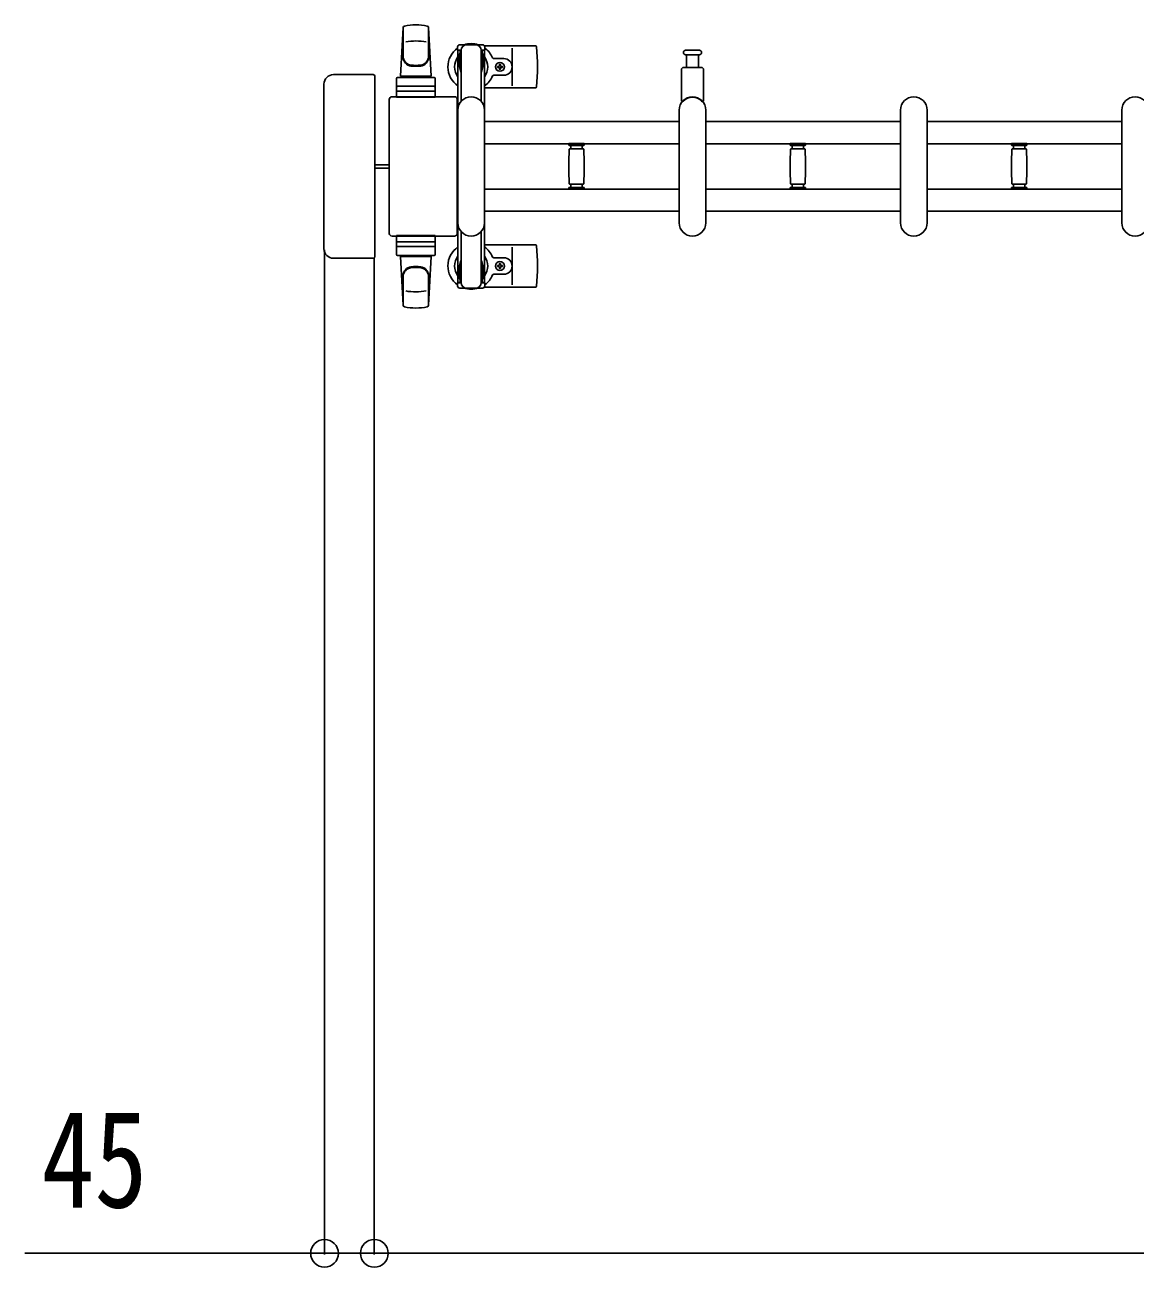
# Model space of a CAD drawing. Units: millimetres, scale not verified. Extents: x -16832 to 16820, y -11880 to 11880.
# Drawn here: x -3291 to -2287, y -6271 to -5148 of the extents above; entities that cross this region are included whole.
import ezdxf
from ezdxf.enums import TextEntityAlignment as Align

# ---------------------------------------------------------------- set-up
doc = ezdxf.new("R2010")
doc.units = ezdxf.units.MM
doc.header["$LTSCALE"] = 50
for name, color, linetype in [('0-3_YKK_13', 4, 'Continuous'), ('0-4_YKK_A1', 4, 'Continuous'), ('0-5_YKK_D', 6, 'Continuous')]:
    doc.layers.add(name, color=color, linetype=linetype)
doc.styles.add('ＭＳ ゴシック', font='')
doc.styles.get('ＭＳ ゴシック').set_extended_font_data('MS Gothic')

msp = doc.modelspace()

# ---------------------------------------------------------------- linework, layer by layer
at = {"layer": '0-3_YKK_13'}
for p, q in [((-2951.42, -5194.5), (-2948.98, -5150.47)), ((-2948.92, -5150.89), (-2948.92, -5176.63)), ((-2925.92, -5150.12), (-2925.92, -5177.31)), ((-2923.42, -5194.5), (-2925.86, -5150.47)), ((-2898.22, -5174.3), (-2897.42, -5174.3)), ((-2898.22, -5184.82), (-2898.22, -5174.3)), ((-2877.12, -5166), (-2897.72, -5166)), ((-2897.42, -5187.8), (-2897.42, -5170.8)), ((-2896.42, -5217.06), (-2896.42, -5171)), ((-2878.42, -5170.8), (-2875.12, -5170.8)), ((-2878.42, -5217.06), (-2878.42, -5171)), ((-2877.42, -5187.8), (-2877.42, -5170.8)), ((-2876.62, -5174.3), (-2877.42, -5174.3)), ((-2876.62, -5184.82), (-2876.62, -5174.3)), ((-2875.39, -5167), (-2829.32, -5167)), ((-2875.12, -5170.8), (-2875.12, -5168)), ((-2850.42, -5203), (-2850.42, -5169)), ((-2693.67, -5175), (-2681.17, -5175)), ((-2692.92, -5186.5), (-2692.92, -5175)), ((-2681.92, -5175), (-2681.92, -5186.5)), ((-2896.61, -5190.8), (-2898.22, -5184.82)), ((-2878.22, -5190.8), (-2876.62, -5184.82)), ((-2867.13, -5178.5), (-2857.92, -5178.5)), ((-2862.74, -5185.56), (-2863.62, -5185.56)), ((-2860.1, -5186.44), (-2859.22, -5186.44)), ((-2695.42, -5186.5), (-2679.42, -5186.5)), ((-2975.92, -5193), (-3011.93, -5193)), ((-3011.93, -5193), (-3011.93, -5193)), ((-2975.92, -5193), (-2975.92, -5193)), ((-2974.42, -5357.5), (-2974.42, -5194.5)), ((-2974.42, -5194.5), (-2974.42, -5194.5)), ((-2954.92, -5213.5), (-2954.92, -5196.5)), ((-2920.92, -5195.5), (-2953.92, -5195.5)), ((-2951.42, -5194.5), (-2923.42, -5194.5)), ((-2950.42, -5195.5), (-2950.42, -5194.5)), ((-2950.42, -5194.5), (-2924.42, -5194.5)), ((-2950.42, -5195.5), (-2948.02, -5195.5)), ((-2926.82, -5195.5), (-2924.42, -5195.5)), ((-2924.42, -5195.5), (-2924.42, -5194.5)), ((-2919.92, -5213.5), (-2919.92, -5196.5)), ((-2896.61, -5190.8), (-2896.42, -5190.8)), ((-2878.22, -5190.8), (-2878.42, -5190.8)), ((-2867.13, -5193.5), (-2857.92, -5193.5)), ((-2697.42, -5216.33), (-2697.42, -5188.5)), ((-2677.42, -5188.5), (-2677.42, -5216.33)), ((-3020.42, -5201.49), (-3020.42, -5350.52)), ((-3020.42, -5201.49), (-3020.42, -5201.49)), ((-2953.98, -5208), (-2920.81, -5208)), ((-2920.92, -5203.5), (-2953.92, -5203.5)), ((-2875.42, -5205), (-2829.32, -5205)), ((-2961.42, -5215.5), (-2961.42, -5336.51)), ((-2961.42, -5215.5), (-2961.42, -5215.5)), ((-2902.41, -5213), (-2958.92, -5213)), ((-2958.92, -5213), (-2958.92, -5213)), ((-2919.92, -5213.5), (-2954.92, -5213.5)), ((-2902.41, -5213), (-2902.41, -5213)), ((-2899.92, -5336.51), (-2899.92, -5215.5)), ((-2899.92, -5215.5), (-2899.92, -5215.5)), ((-2899.42, -5327), (-2899.42, -5225)), ((-2875.42, -5327), (-2875.42, -5225)), ((-2699.42, -5327), (-2699.42, -5225)), ((-2675.42, -5327), (-2675.42, -5225)), ((-2499.42, -5327), (-2499.42, -5225)), ((-2475.42, -5327), (-2475.42, -5225)), ((-2299.42, -5327), (-2299.42, -5225)), ((-2799.22, -5255.4), (-2799.22, -5256.7)), ((-2799.22, -5255.4), (-2792.22, -5255.4)), ((-2792.22, -5255.4), (-2785.22, -5255.4)), ((-2785.22, -5256.7), (-2785.22, -5255.4)), ((-2599.22, -5255.4), (-2599.22, -5256.7)), ((-2599.22, -5255.4), (-2592.22, -5255.4)), ((-2592.22, -5255.4), (-2585.22, -5255.4)), ((-2585.22, -5256.7), (-2585.22, -5255.4)), ((-2399.22, -5255.4), (-2399.22, -5256.7)), ((-2399.22, -5255.4), (-2392.22, -5255.4)), ((-2392.22, -5255.4), (-2385.22, -5255.4)), ((-2385.22, -5256.7), (-2385.22, -5255.4)), ((-2792.22, -5257), (-2798.92, -5257)), ((-2798.44, -5260), (-2786, -5260)), ((-2797.22, -5257), (-2797.22, -5260)), ((-2785.52, -5257), (-2792.22, -5257)), ((-2787.22, -5260), (-2787.22, -5257)), ((-2592.22, -5257), (-2598.92, -5257)), ((-2598.44, -5260), (-2586, -5260)), ((-2597.22, -5257), (-2597.22, -5260)), ((-2585.52, -5257), (-2592.22, -5257)), ((-2587.22, -5260), (-2587.22, -5257)), ((-2392.22, -5257), (-2398.92, -5257)), ((-2398.44, -5260), (-2386, -5260)), ((-2397.22, -5257), (-2397.22, -5260)), ((-2385.52, -5257), (-2392.22, -5257)), ((-2387.22, -5260), (-2387.22, -5257)), ((-2961.42, -5274.5), (-2974.42, -5274.5)), ((-2961.42, -5277.5), (-2974.42, -5277.5)), ((-2799.22, -5295.3), (-2799.22, -5296.6)), ((-2799.22, -5296.6), (-2792.22, -5296.6)), ((-2798.92, -5295), (-2785.52, -5295)), ((-2792.22, -5292), (-2798.44, -5292)), ((-2797.22, -5292), (-2797.22, -5295)), ((-2786, -5292), (-2792.22, -5292)), ((-2792.22, -5296.6), (-2785.22, -5296.6)), ((-2787.22, -5295), (-2787.22, -5292)), ((-2785.22, -5296.6), (-2785.22, -5295.3)), ((-2599.22, -5295.3), (-2599.22, -5296.6)), ((-2599.22, -5296.6), (-2592.22, -5296.6)), ((-2598.92, -5295), (-2585.52, -5295)), ((-2592.22, -5292), (-2598.44, -5292)), ((-2597.22, -5292), (-2597.22, -5295)), ((-2586, -5292), (-2592.22, -5292)), ((-2592.22, -5296.6), (-2585.22, -5296.6)), ((-2587.22, -5295), (-2587.22, -5292)), ((-2585.22, -5296.6), (-2585.22, -5295.3)), ((-2399.22, -5295.3), (-2399.22, -5296.6)), ((-2399.22, -5296.6), (-2392.22, -5296.6)), ((-2398.92, -5295), (-2385.52, -5295)), ((-2392.22, -5292), (-2398.44, -5292)), ((-2397.22, -5292), (-2397.22, -5295)), ((-2386, -5292), (-2392.22, -5292)), ((-2392.22, -5296.6), (-2385.22, -5296.6)), ((-2387.22, -5295), (-2387.22, -5292)), ((-2385.22, -5296.6), (-2385.22, -5295.3)), ((-2961.42, -5336.51), (-2961.42, -5336.51)), ((-2958.92, -5339), (-2902.41, -5339)), ((-2958.92, -5339), (-2958.92, -5339)), ((-2919.92, -5338.5), (-2954.92, -5338.5)), ((-2954.92, -5338.5), (-2954.92, -5355.5)), ((-2953.98, -5344), (-2920.81, -5344)), ((-2919.92, -5338.5), (-2919.92, -5355.5)), ((-2902.41, -5339), (-2902.41, -5339)), ((-2899.92, -5336.51), (-2899.92, -5336.51)), ((-2896.42, -5334.94), (-2896.42, -5381)), ((-2878.42, -5334.94), (-2878.42, -5381)), ((-3020.42, -5350.52), (-3020.42, -5350.52)), ((-2920.92, -5348.5), (-2953.92, -5348.5)), ((-2920.92, -5356.5), (-2953.92, -5356.5)), ((-2950.42, -5356.5), (-2948.02, -5356.5)), ((-2950.42, -5356.5), (-2950.42, -5357.5)), ((-2926.82, -5356.5), (-2924.42, -5356.5)), ((-2924.42, -5356.5), (-2924.42, -5357.5)), ((-2875.42, -5347), (-2829.32, -5347)), ((-2850.42, -5349), (-2850.42, -5383)), ((-3011.93, -5359), (-2975.92, -5359)), ((-3011.93, -5359), (-3011.93, -5359)), ((-2975.92, -5359), (-2975.92, -5359)), ((-2974.42, -5357.5), (-2974.42, -5357.5)), ((-2951.42, -5357.5), (-2923.42, -5357.5)), ((-2951.42, -5357.5), (-2948.98, -5401.53)), ((-2950.42, -5357.5), (-2924.42, -5357.5)), ((-2923.42, -5357.5), (-2925.86, -5401.53)), ((-2896.61, -5361.2), (-2898.22, -5367.19)), ((-2898.22, -5367.19), (-2898.22, -5377.7)), ((-2897.42, -5364.2), (-2897.42, -5381.2)), ((-2896.61, -5361.2), (-2896.42, -5361.2)), ((-2878.22, -5361.2), (-2878.42, -5361.2)), ((-2878.22, -5361.2), (-2876.62, -5367.19)), ((-2877.42, -5364.2), (-2877.42, -5381.2)), ((-2876.62, -5367.19), (-2876.62, -5377.7)), ((-2867.13, -5358.5), (-2857.92, -5358.5)), ((-2862.74, -5366.44), (-2863.62, -5366.44)), ((-2860.1, -5365.56), (-2859.22, -5365.56)), ((-2948.92, -5401.11), (-2948.92, -5375.37)), ((-2925.92, -5401.88), (-2925.92, -5374.69)), ((-2898.22, -5377.7), (-2897.42, -5377.7)), ((-2876.62, -5377.7), (-2877.42, -5377.7)), ((-2867.13, -5373.5), (-2857.92, -5373.5)), ((-2877.12, -5386), (-2897.72, -5386)), ((-2878.42, -5381.2), (-2875.12, -5381.2)), ((-2875.39, -5385), (-2829.32, -5385)), ((-2875.12, -5381.2), (-2875.12, -5384))]:
    msp.add_line(p, q, dxfattribs=at)
for points in [[(-2899.72, -5168), (-2899.72, -5170.8), (-2896.42, -5170.8)], [(-2681.17, -5171), (-2687.42, -5171), (-2693.67, -5171)], [(-2863.62, -5185.56), (-2863.62, -5186.44), (-2862.74, -5186.44)], [(-2860.98, -5184.68), (-2860.98, -5183.8), (-2861.86, -5183.8), (-2861.86, -5184.68)], [(-2861.86, -5187.32), (-2861.86, -5188.2), (-2860.98, -5188.2), (-2860.98, -5187.32)], [(-2859.22, -5186.44), (-2859.22, -5185.56), (-2860.1, -5185.56)], [(-2863.62, -5366.44), (-2863.62, -5365.56), (-2862.74, -5365.56)], [(-2861.86, -5364.68), (-2861.86, -5363.8), (-2860.98, -5363.8), (-2860.98, -5364.68)], [(-2860.98, -5367.32), (-2860.98, -5368.2), (-2861.86, -5368.2), (-2861.86, -5367.32)], [(-2859.22, -5365.56), (-2859.22, -5366.44), (-2860.1, -5366.44)], [(-2899.72, -5384), (-2899.72, -5381.2), (-2896.42, -5381.2)]]:
    msp.add_lwpolyline(points, dxfattribs=at)
for centre in [(-2861.42, -5186), (-2861.42, -5366)]:
    msp.add_circle(centre, 4, dxfattribs=at)
for centre, radius, start, end in [((-2947.48, -5150.56), 1.5, 101.97738, 176.83138), ((-2937.42, -5198), 50, 78.05356, 101.94644), ((-2937.42, -5198), 50, 78.02262, 101.94644), ((-2927.35, -5150.56), 1.5, 3.16862, 78.02262), ((-2937.42, -5212.6), 50, 79.12335, 100.54947), ((-2887.42, -5186), 21, 72.24721, 107.75279), ((-2940.92, -5176.44), 8, 180, 263.72071), ((-2933.92, -5176.44), 8, 276.27929, 0), ((-2887.42, -5186), 21, 125.85347, 235.1501), ((-2887.42, -5186), 15, 143.1301, 216.8699), ((-2897.72, -5168), 2, 90, 180), ((-2891.42, -5171), 5, 90, 180), ((-2883.42, -5171), 5, 0, 90), ((-2877.12, -5168), 2, 0, 90), ((-2887.42, -5186), 15, 323.1301, 36.8699), ((-2887.42, -5186), 21, 22.72842, 54.14653), ((-2829.32, -5168), 1, 5.73917, 90), ((-3008.42, -5186), 181, 354.26083, 5.73917), ((-2693.67, -5173), 2, 90, 180), ((-2693.67, -5173), 2, 180, 270), ((-2681.17, -5173), 2, 0, 90), ((-2681.17, -5173), 2, 270, 0), ((-2940.92, -5177.31), 8, 180, 263.72071), ((-2937.42, -5144.63), 40, 263.72071, 276.27929), ((-2937.42, -5145.5), 40, 263.72071, 276.27929), ((-2933.92, -5177.31), 8, 276.27929, 0), ((-2867.13, -5177.5), 1, 202.72842, 270), ((-2862.74, -5184.68), 0.88, 270, 0), ((-2862.74, -5187.32), 0.88, 0, 90), ((-2860.1, -5184.68), 0.88, 180, 270), ((-2860.1, -5187.32), 0.88, 90, 180), ((-2857.92, -5186), 7.5, 270, 90), ((-2695.42, -5188.5), 2, 90, 180), ((-2679.42, -5188.5), 2, 0, 90), ((-2953.92, -5196.5), 1, 90, 180), ((-2920.92, -5196.5), 1, 0, 90), ((-2887.42, -5186), 21, 304.8499, 337.27158), ((-2867.13, -5194.5), 1, 90, 157.27158), ((-2953.92, -5204.5), 1, 90, 180), ((-2920.92, -5204.5), 1, 0, 90), ((-2829.32, -5204), 1, 270, 354.26083), ((-2887.42, -5225), 12, 0, 180), ((-2687.42, -5225), 12, 0, 180), ((-2696.42, -5216.33), 1, 180, 316.0544), ((-2687.42, -5225), 11.5, 43.94553, 136.0544), ((-2678.42, -5216.33), 1, 223.94553, 0), ((-2487.42, -5225), 12, 0, 180), ((-2287.42, -5225), 12, 0, 180), ((-2798.92, -5256.7), 0.3, 180, 270), ((-2543.22, -5276), 256, 176.47982, 183.52018), ((-2798.44, -5260.3), 0.3, 90, 176.47982), ((-2786, -5260.3), 0.3, 3.52018, 90), ((-3041.22, -5276), 256, 356.47982, 3.52018), ((-2785.52, -5256.7), 0.3, 270, 0), ((-2598.92, -5256.7), 0.3, 180, 270), ((-2343.22, -5276), 256, 176.47982, 183.52018), ((-2598.44, -5260.3), 0.3, 90, 176.47982), ((-2586, -5260.3), 0.3, 3.52018, 90), ((-2841.22, -5276), 256, 356.47982, 3.52018), ((-2585.52, -5256.7), 0.3, 270, 0), ((-2398.92, -5256.7), 0.3, 180, 270), ((-2143.22, -5276), 256, 176.47982, 183.52018), ((-2398.44, -5260.3), 0.3, 90, 176.47982), ((-2386, -5260.3), 0.3, 3.52018, 90), ((-2641.22, -5276), 256, 356.47982, 3.52018), ((-2385.52, -5256.7), 0.3, 270, 0), ((-2798.92, -5295.3), 0.3, 90, 180), ((-2798.44, -5291.7), 0.3, 183.52018, 270), ((-2786, -5291.7), 0.3, 270, 356.47982), ((-2785.52, -5295.3), 0.3, 0, 90), ((-2598.92, -5295.3), 0.3, 90, 180), ((-2598.44, -5291.7), 0.3, 183.52018, 270), ((-2586, -5291.7), 0.3, 270, 356.47982), ((-2585.52, -5295.3), 0.3, 0, 90), ((-2398.92, -5295.3), 0.3, 90, 180), ((-2398.44, -5291.7), 0.3, 183.52018, 270), ((-2386, -5291.7), 0.3, 270, 356.47982), ((-2385.52, -5295.3), 0.3, 0, 90), ((-2887.42, -5327), 12, 180, 0), ((-2687.42, -5327), 12, 180, 0), ((-2487.42, -5327), 12, 180, 0), ((-2287.42, -5327), 12, 180, 0), ((-2953.92, -5347.5), 1, 180, 270), ((-2953.92, -5355.5), 1, 180, 270), ((-2920.92, -5347.5), 1, 270, 0), ((-2920.92, -5355.5), 1, 270, 0), ((-2887.42, -5366), 21, 124.8499, 234.14653), ((-2887.42, -5366), 21, 22.72842, 55.1501), ((-2829.32, -5348), 1, 5.73917, 90), ((-3008.42, -5366), 181, 354.26083, 5.73917), ((-2940.92, -5374.69), 8, 96.27929, 180), ((-2940.92, -5375.57), 8, 96.27929, 180), ((-2937.42, -5406.5), 40, 83.72071, 96.27929), ((-2937.42, -5407.37), 40, 83.72071, 96.27929), ((-2933.92, -5374.69), 8, 0, 83.72071), ((-2933.92, -5375.57), 8, 0, 83.72071), ((-2887.42, -5366), 15, 143.1301, 216.8699), ((-2887.42, -5366), 15, 323.1301, 36.8699), ((-2867.13, -5357.5), 1, 202.72842, 270), ((-2862.74, -5364.68), 0.88, 270, 0), ((-2862.74, -5367.32), 0.88, 0, 90), ((-2860.1, -5364.68), 0.88, 180, 270), ((-2860.1, -5367.32), 0.88, 90, 180), ((-2857.92, -5366), 7.5, 270, 90), ((-2887.42, -5366), 21, 305.85347, 337.27158), ((-2867.13, -5374.5), 1, 90, 157.27158), ((-2937.42, -5339.4), 50, 259.45053, 280.87665), ((-2897.72, -5384), 2, 180, 270), ((-2891.42, -5381), 5, 180, 270), ((-2887.42, -5366), 21, 252.24721, 287.75279), ((-2883.42, -5381), 5, 270, 0), ((-2877.12, -5384), 2, 270, 0), ((-2829.32, -5384), 1, 270, 354.26083), ((-2947.48, -5401.45), 1.5, 183.16862, 258.02262), ((-2927.35, -5401.45), 1.5, 281.97738, 356.83138), ((-2937.42, -5354), 50, 258.05356, 281.97738), ((-2937.42, -5354), 50, 258.05356, 281.94644)]:
    msp.add_arc(centre, radius, start, end, dxfattribs=at)
for centre, major_axis, ratio, start_param, end_param in [((-3011.9, -5201.52), (-6.03, 6.03), 0.996541, 5.4996506, 7.06672), ((-2975.92, -5194.5), (1.06, 1.06), 0.997762, 5.4996506, 7.06672), ((-2958.91, -5215.51), (1.77, -1.77), 0.997169, 2.358058, 3.9251274), ((-2902.42, -5215.51), (-1.77, -1.77), 0.997169, 2.358058, 3.9251274), ((-2958.91, -5336.5), (-1.77, -1.77), 0.997169, 5.4996506, 7.06672), ((-2902.42, -5336.5), (1.77, -1.77), 0.997169, 5.4996506, 7.06672), ((-3011.9, -5350.49), (6.03, 6.03), 0.996541, 2.358058, 3.9251274), ((-2975.92, -5357.5), (-1.06, 1.06), 0.997762, 2.358058, 3.9251274)]:
    msp.add_ellipse(centre, major_axis=major_axis, ratio=ratio, start_param=start_param, end_param=end_param, dxfattribs=at)
at = {"layer": '0-4_YKK_A1'}
for p, q in [((-2899.42, -5171), (-2899.42, -5381)), ((-2897.42, -5171), (-2899.42, -5171)), ((-2875.42, -5171), (-2877.42, -5171)), ((-2875.42, -5381), (-2875.42, -5171)), ((-2875.42, -5235.5), (-2699.42, -5235.5)), ((-2675.42, -5235.5), (-2499.42, -5235.5)), ((-2475.42, -5235.5), (-2299.42, -5235.5)), ((-2875.42, -5255.5), (-2699.42, -5255.5)), ((-2675.42, -5255.5), (-2499.42, -5255.5)), ((-2475.42, -5255.5), (-2299.42, -5255.5)), ((-2875.42, -5296.5), (-2699.42, -5296.5)), ((-2675.42, -5296.5), (-2499.42, -5296.5)), ((-2475.42, -5296.5), (-2299.42, -5296.5)), ((-2875.42, -5316.5), (-2699.42, -5316.5)), ((-2675.42, -5316.5), (-2499.42, -5316.5)), ((-2475.42, -5316.5), (-2299.42, -5316.5)), ((-2899.42, -5381), (-2896.42, -5381)), ((-2878.42, -5381), (-2875.42, -5381))]:
    msp.add_line(p, q, dxfattribs=at)
at = {"layer": '0-5_YKK_D'}
for p, q in [((-3019.92, -5351.5), (-3019.92, -6259.5)), ((-2974.92, -5358.5), (-2974.92, -6259.5)), ((-2974.92, -5424), (-2974.92, -6259.5)), ((2361.08, -6258.5), (-2974.92, -6258.5))]:
    msp.add_line(p, q, dxfattribs=at)
msp.add_lwpolyline([(-2974.92, -6258.5), (-3019.92, -6258.5), (-3290.72, -6258.5)], dxfattribs=at)
for centre in [(-3019.92, -6258.5), (-2974.92, -6258.5), (-2974.92, -6258.5)]:
    msp.add_circle(centre, 12.5, dxfattribs=at)

# ---------------------------------------------------------------- texts
at = {"layer": '0-5_YKK_D', "style": 'ＭＳ ゴシック', "width": 0.8}
msp.add_text('45', height=87.98, dxfattribs=at).set_placement((-3275.72, -6243.5), align=Align.BOTTOM_LEFT)

doc.saveas('drawing.dxf')
